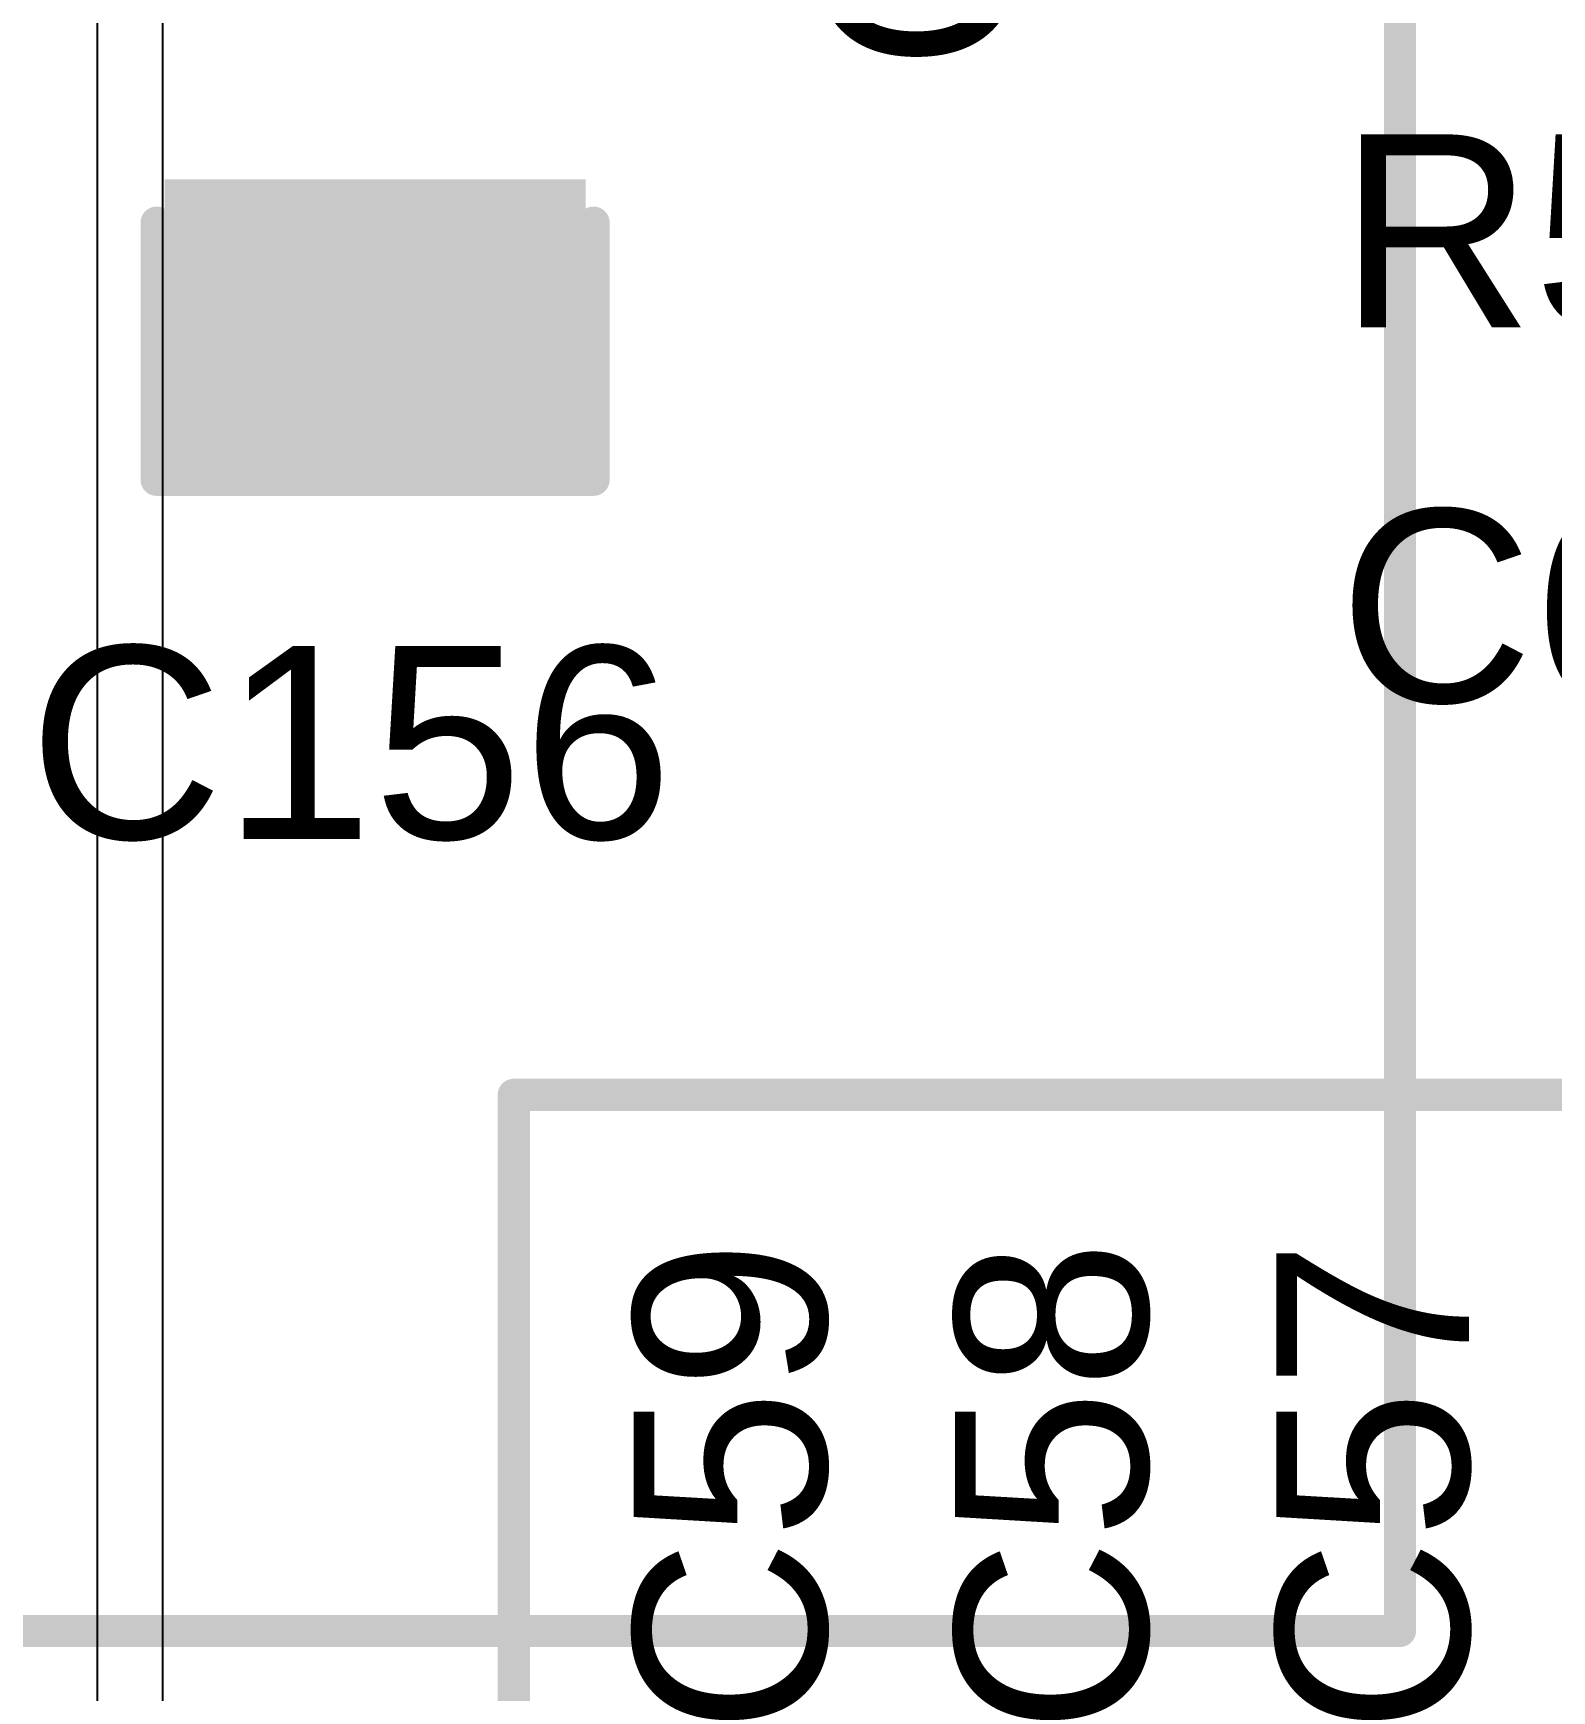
# Model space of a CAD drawing. Header units: inches. Extents: x 0 to 5359, y 0 to 5098.
# Drawn here: x 15.96 to 21.96, y 82.36 to 88.91 of the extents above; entities that cross this region are included whole.
import ezdxf

# ---------------------------------------------------------------- set-up
doc = ezdxf.new("R2010")
doc.units = ezdxf.units.IN
for name, color, linetype in [('Bottom Layer', 5, 'Continuous'), ('Bottom Overlay', 54, 'Continuous'), ('Top Layer', 1, 'Continuous'), ('Top Overlay', 2, 'Continuous'), ('Top Paste', 8, 'Continuous'), ('Top Solder', 216, 'Continuous')]:
    doc.layers.add(name, color=color, linetype=linetype)
doc.styles.add('Arial', font='', dxfattribs={"height": 0.2})
doc.styles.get('Arial').set_extended_font_data('Arial')

# ---------------------------------------------------------------- blocks, each defined once
blk = doc.blocks.new('VRB1212S_10WR3_B_8')
at = {"layer": 'Bottom Overlay'}
for points in [[(11.0000034, 6.952411799999999, 0.127, 0.127, 0), (-11.0000034, 6.952411799999999, 0.127, 0.127, 0)], [(11.00000594, -2.5475946, 0.127, 0.127, 0), (11.0000034, 6.952411799999999, 0.127, 0.127, 0)]]:
    blk.add_lwpolyline(points, format="xyseb", dxfattribs=at)
blk.add_lwpolyline([(10.9682534, 6.952411799999999, 0.0635, 0.0635, 1), (11.0317534, 6.952411799999999, 0.0635, 0.0635, 1)], format="xyseb", close=True, dxfattribs=at)
blk.add_lwpolyline([(10.9682534, 6.952411799999999, 0.0635, 0.0635, 1), (11.0317534, 6.952411799999999, 0.0635, 0.0635, 1)], format="xyseb", close=True, dxfattribs=at)
blk = doc.blocks.new('C___0805_28')
at = {"layer": 'Top Layer'}
for points in [[(-1.524, 0.7619999999999999), (-0.508, 0.7619999999999999), (-0.508, -0.7619999999999999), (-1.524, -0.7619999999999999)], [(0.508, 0.7619999999999999), (1.524, 0.7619999999999999), (1.524, -0.7619999999999999), (0.508, -0.7619999999999999)]]:
    blk.add_hatch(color=1, dxfattribs=at).paths.add_polyline_path(points)
at = {"layer": 'Top Paste'}
for points in [[(-1.524, 0.7619999999999999), (-0.508, 0.7619999999999999), (-0.508, -0.7619999999999999), (-1.524, -0.7619999999999999)], [(0.508, 0.7619999999999999), (1.524, 0.7619999999999999), (1.524, -0.7619999999999999), (0.508, -0.7619999999999999)]]:
    blk.add_hatch(color=8, dxfattribs=at).paths.add_polyline_path(points)
at = {"layer": 'Top Solder'}
for points in [[(-1.59399986, 0.8319998599999999), (-0.4380001399999999, 0.8319998599999999), (-0.4380001399999999, -0.8319998599999999), (-1.59399986, -0.8319998599999999)], [(0.4380001399999999, 0.8319998599999999), (1.59399986, 0.8319998599999999), (1.59399986, -0.8319998599999999), (0.4380001399999999, -0.8319998599999999)]]:
    blk.add_hatch(color=216, dxfattribs=at).paths.add_polyline_path(points)
at = {"layer": 'Top Overlay'}
for points in [[(-1.6256, 0.8636, 0.127, 0.127, 0), (-1.6256, -0.8636, 0.127, 0.127, 0)], [(-1.6256, 0.8636, 0.127, 0.127, 0), (-0.6096, 0.8636, 0.127, 0.127, 0)], [(0.6096, 0.8636, 0.127, 0.127, 0), (1.6256, 0.8636, 0.127, 0.127, 0)], [(1.6256, 0.8636, 0.127, 0.127, 0), (1.6256, -0.8636, 0.127, 0.127, 0)], [(-1.6256, -0.8636, 0.127, 0.127, 0), (-0.6096, -0.8636, 0.127, 0.127, 0)], [(0.6096, -0.8636, 0.127, 0.127, 0), (1.6256, -0.8636, 0.127, 0.127, 0)]]:
    blk.add_lwpolyline(points, format="xyseb", dxfattribs=at)
for points in [[(-1.65735, 0.8636, 0.0635, 0.0635, 1), (-1.59385, 0.8636, 0.0635, 0.0635, 1)], [(-1.65735, 0.8636, 0.0635, 0.0635, 1), (-1.59385, 0.8636, 0.0635, 0.0635, 1)], [(-0.64135, 0.8636, 0.0635, 0.0635, 1), (-0.57785, 0.8636, 0.0635, 0.0635, 1)], [(0.57785, 0.8636, 0.0635, 0.0635, 1), (0.64135, 0.8636, 0.0635, 0.0635, 1)], [(1.59385, 0.8636, 0.0635, 0.0635, 1), (1.65735, 0.8636, 0.0635, 0.0635, 1)], [(1.59385, 0.8636, 0.0635, 0.0635, 1), (1.65735, 0.8636, 0.0635, 0.0635, 1)], [(-1.65735, -0.8636, 0.0635, 0.0635, 1), (-1.59385, -0.8636, 0.0635, 0.0635, 1)], [(-1.65735, -0.8636, 0.0635, 0.0635, 1), (-1.59385, -0.8636, 0.0635, 0.0635, 1)], [(-0.64135, -0.8636, 0.0635, 0.0635, 1), (-0.57785, -0.8636, 0.0635, 0.0635, 1)], [(0.57785, -0.8636, 0.0635, 0.0635, 1), (0.64135, -0.8636, 0.0635, 0.0635, 1)], [(1.59385, -0.8636, 0.0635, 0.0635, 1), (1.65735, -0.8636, 0.0635, 0.0635, 1)], [(1.59385, -0.8636, 0.0635, 0.0635, 1), (1.65735, -0.8636, 0.0635, 0.0635, 1)]]:
    blk.add_lwpolyline(points, format="xyseb", close=True, dxfattribs=at)

msp = doc.modelspace()

# ---------------------------------------------------------------- linework, layer by layer
at = {"layer": 'Bottom Layer'}
for p, q in [((16.20962722, 96.34266736), (16.20962722, 76.83997586)), ((16.46860308, 76.581), (16.46860308, 96.34266736))]:
    msp.add_line(p, q, dxfattribs=at)
at = {"layer": 'Top Overlay'}
for points in [[(17.85617968, 84.71382346, 0.127, 0.127, 0), (27.54576152, 84.71382346, 0.127, 0.127, 0)], [(17.85617968, 81.70407331999999, 0.127, 0.127, 0), (17.85617968, 84.71382346, 0.127, 0.127, 0)]]:
    msp.add_lwpolyline(points, format="xyseb", dxfattribs=at)
msp.add_lwpolyline([(17.82442968, 84.71382346, 0.0635, 0.0635, 1), (17.88792968, 84.71382346, 0.0635, 0.0635, 1)], format="xyseb", close=True, dxfattribs=at)
msp.add_lwpolyline([(17.82442968, 84.71382346, 0.0635, 0.0635, 1), (17.88792968, 84.71382346, 0.0635, 0.0635, 1)], format="xyseb", close=True, dxfattribs=at)

# ---------------------------------------------------------------- block references
for name, p, rotation in [('VRB1212S_10WR3_B_8', (14.40643296, 93.59544654), 270), ('C___0805_28', (17.30796132, 88.76944653999999), 90)]:
    msp.add_blockref(name, p, dxfattribs=dict(rotation=rotation))

# ---------------------------------------------------------------- texts
at = {"layer": 'Top Overlay', "style": 'Arial'}
for s, p in [('C50', (19.83163674, 88.76057431999999)), ('C59', (19.09154678, 82.18895423999999)), ('C58', (20.36154678, 82.18895423999999)), ('C57', (21.63154678, 82.18895423999999))]:
    msp.add_text(s, height=0.7619999999999999, rotation=90, dxfattribs=at).set_placement(p)
for s, p in [('R55', (21.11704692, 87.74651234)), ('C64', (21.11704692, 86.2649405)), ('C156', (15.9389318, 85.72512445999999))]:
    msp.add_text(s, height=0.7619999999999999, dxfattribs=at).set_placement(p)

doc.saveas('drawing.dxf')
